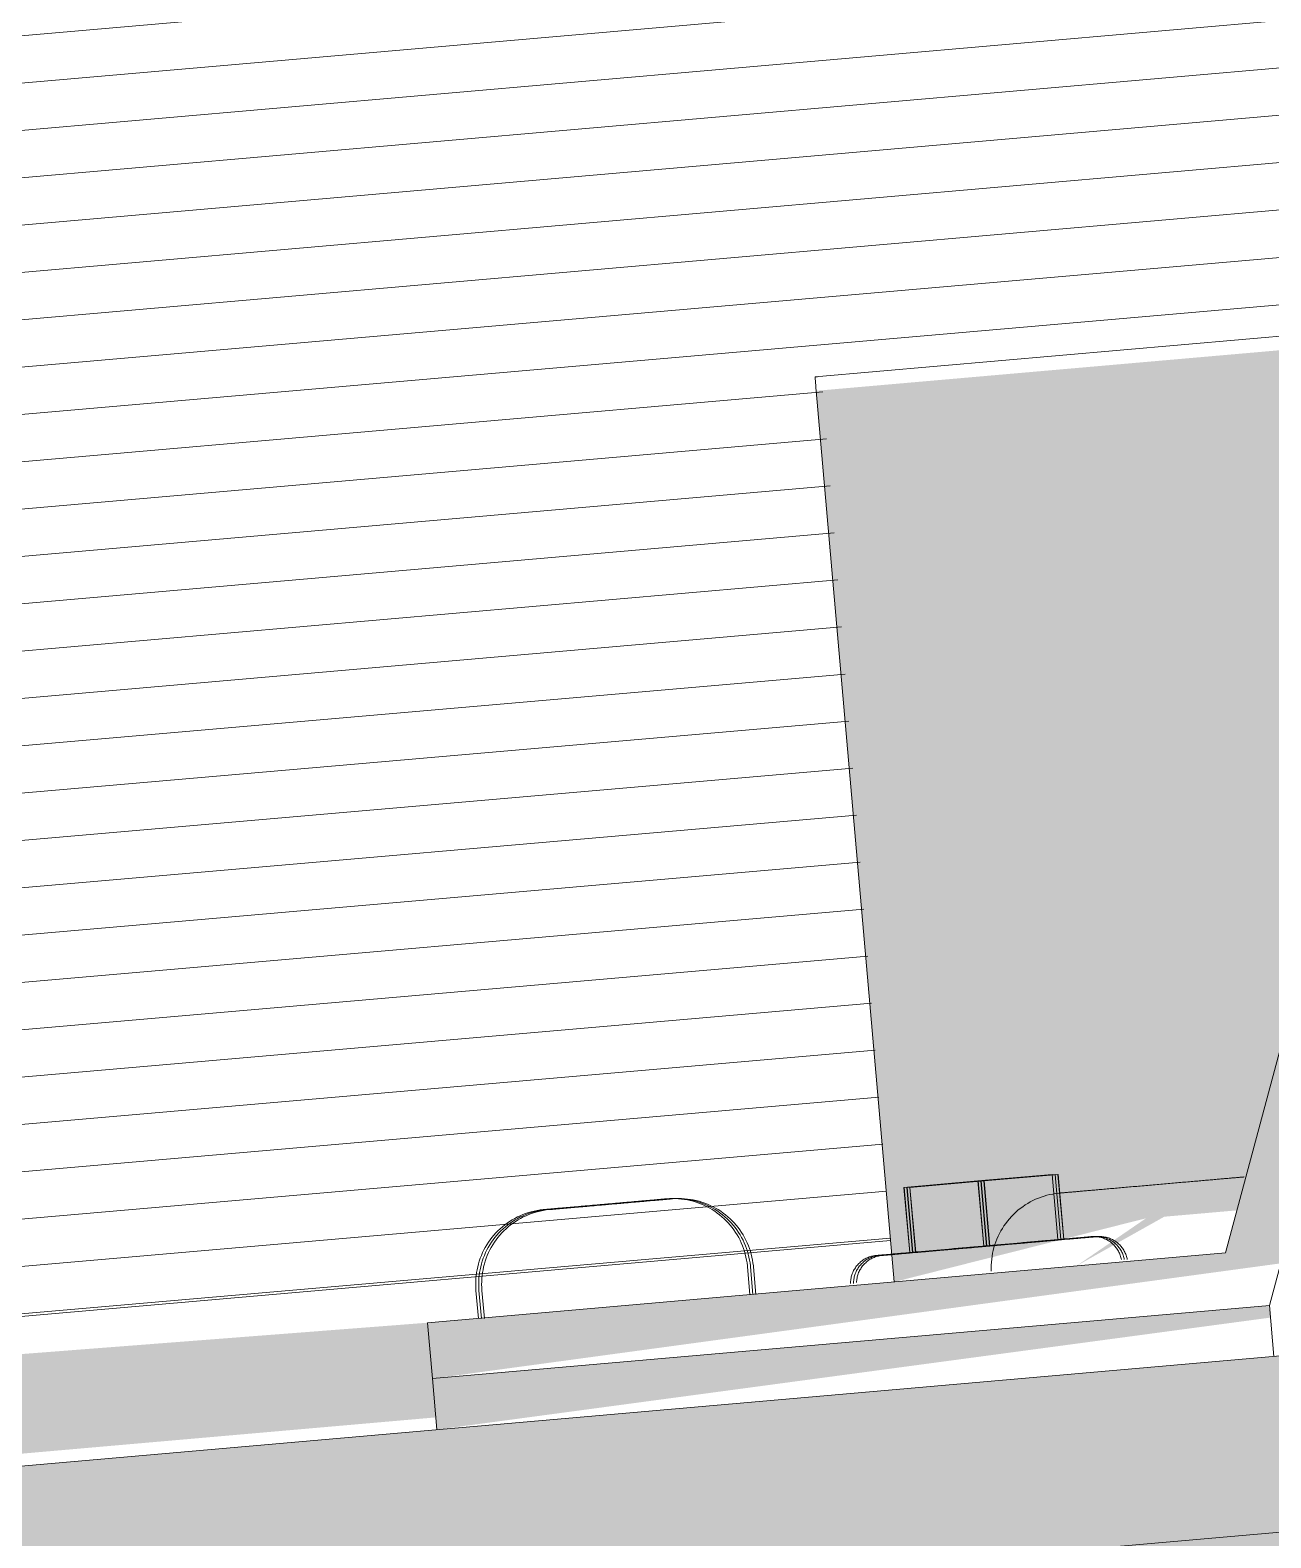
# Model space of a CAD drawing. Header units: millimetres. Extents: x -4612930 to -4329258, y -1064 to 30311.
# Drawn here: x -4376481.2 to -4376414.8, y 16772.5 to 16853.3 of the extents above; entities that cross this region are included whole.
import ezdxf

# ---------------------------------------------------------------- set-up
doc = ezdxf.new("R2010")
doc.units = ezdxf.units.MM
for name, color, linetype, lineweight in [('A-ROOF', 132, 'Continuous', 5), ('A-ROOF-PATT', 132, 'Continuous', 5), ('Q-SPCQ', 91, 'Continuous', 5)]:
    doc.layers.add(name, color=color, linetype=linetype, lineweight=lineweight)

# ---------------------------------------------------------------- blocks, each defined once
blk = doc.blocks.new('Static Line_Sayfa_Metal Deck_Pan Mount - Up to 15 _ pitch - Max 2 Users-1847625-NORTH EAST')
at = {"layer": 'Q-SPCQ'}
for points in [[(4322734.253, 16781.069), (4322779.685, 16787.241), (4322792.877, 16836.477), (4322933.703, 16846.965), (4322957.239, 16800.578), (4323000.237, 16804.34), (4322997.725, 16807.132), (4322956.268, 16805.673), (4322933.276, 16851.772), (4322789.918, 16837.026), (4322776.728, 16787.797), (4322733.991, 16784.058)], [(4322768.736, 16787.098), (4322773.449, 16789.739), (4322772.467, 16789.653), (4322769.02, 16787.292)], [(4322734.492, 16778.34), (4322779.139, 16784.338), (4322779.028, 16784.987), (4322734.253, 16781.069)]]:
    blk.add_hatch(color=256, dxfattribs=at).paths.add_polyline_path(points)
h = blk.add_hatch(color=256, dxfattribs=at)
h.paths.add_polyline_path([(4322758.974, 16786.244), (4322772.467, 16789.653), (4322773.449, 16789.739), (4322777.339, 16790.078), (4322789.918, 16837.026), (4322754.808, 16833.954), (4322758.84, 16787.797)])
h.paths.add_polyline_path([(4322779.741, 16787.452), (4322953.929, 16803.59), (4322932.882, 16848.726), (4322792.877, 16836.477), (4322779.833, 16787.797)])
h.paths.add_polyline_path([(4322814.237, 16791.04), (4322819.578, 16793.47), (4322819.178, 16791.472)])
h.paths.add_polyline_path([(4322858.449, 16794.567), (4322855.261, 16798.761), (4322859.84, 16797.269)])
h.paths.add_polyline_path([(4322893.933, 16798.012), (4322899.519, 16800.331), (4322898.297, 16798.394)])
h.paths.add_polyline_path([(4322939.498, 16801.999), (4322944.38, 16804.637), (4322943.952, 16802.388), (4322941.45, 16802.17)])
h.paths.add_polyline_path([(4322957.239, 16803.59), (4322958.024, 16805.826), (4322954.047, 16851.385), (4322936.192, 16848.726), (4322956.889, 16804.34)])
for p, q in [((4322790.523, 16839.283), (4322776.728, 16787.797)), ((4322790.125, 16837.797), (4322754.743, 16834.702)), ((4322779.082, 16784.991), (4322792.877, 16836.477)), ((4322754.743, 16834.702), (4322754.858, 16834.702)), ((4322758.973, 16786.244), (4322754.808, 16833.954)), ((4322759.507, 16791.307), (4322763.47, 16791.654)), ((4322759.507, 16791.307), (4322759.813, 16787.82)), ((4322763.477, 16791.654), (4322759.511, 16791.307)), ((4322759.511, 16791.307), (4322759.816, 16787.82)), ((4322759.667, 16791.307), (4322763.63, 16791.654)), ((4322759.667, 16791.307), (4322759.972, 16787.82)), ((4322763.636, 16791.654), (4322759.67, 16791.307)), ((4322759.67, 16791.307), (4322759.975, 16787.82)), ((4322759.826, 16791.307), (4322763.789, 16791.654)), ((4322760.131, 16787.82), (4322759.826, 16791.307)), ((4322763.795, 16791.654), (4322759.829, 16791.307)), ((4322760.134, 16787.82), (4322759.829, 16791.307)), ((4322763.47, 16791.654), (4322767.436, 16792)), ((4322763.47, 16791.654), (4322763.775, 16788.167)), ((4322767.439, 16792), (4322763.477, 16791.654)), ((4322763.782, 16788.167), (4322763.477, 16791.654)), ((4322763.63, 16791.654), (4322767.596, 16792)), ((4322763.63, 16791.654), (4322763.935, 16788.167)), ((4322767.599, 16792), (4322763.636, 16791.654)), ((4322763.941, 16788.167), (4322763.636, 16791.654)), ((4322763.789, 16791.654), (4322767.755, 16792)), ((4322763.789, 16791.654), (4322764.094, 16788.167)), ((4322767.758, 16792), (4322763.795, 16791.654)), ((4322764.1, 16788.167), (4322763.795, 16791.654)), ((4322767.436, 16792), (4322767.741, 16788.514)), ((4322767.439, 16792), (4322767.744, 16788.514)), ((4322767.596, 16792), (4322767.901, 16788.514)), ((4322767.599, 16792), (4322767.904, 16788.514)), ((4322768.06, 16788.514), (4322767.755, 16792)), ((4322768.063, 16788.514), (4322767.758, 16792)), ((4322763.775, 16788.167), (4322759.813, 16787.82)), ((4322759.816, 16787.82), (4322763.782, 16788.167)), ((4322763.935, 16788.167), (4322759.972, 16787.82)), ((4322759.975, 16787.82), (4322763.941, 16788.167)), ((4322764.094, 16788.167), (4322760.131, 16787.82)), ((4322760.134, 16787.82), (4322764.1, 16788.167)), ((4322767.741, 16788.514), (4322763.775, 16788.167)), ((4322763.782, 16788.167), (4322767.744, 16788.514)), ((4322767.901, 16788.514), (4322763.935, 16788.167)), ((4322763.941, 16788.167), (4322767.904, 16788.514)), ((4322768.06, 16788.514), (4322764.094, 16788.167)), ((4322764.1, 16788.167), (4322768.063, 16788.514)), ((4322776.728, 16787.797), (4322733.991, 16784.058)), ((4322751.256, 16785.566), (4322751.125, 16787.06)), ((4322751.415, 16785.566), (4322751.284, 16787.06)), ((4322751.574, 16785.566), (4322751.444, 16787.06)), ((4322736.584, 16785.788), (4322736.715, 16784.293)), ((4322736.744, 16785.788), (4322736.874, 16784.293)), ((4322736.903, 16785.788), (4322737.034, 16784.293)), ((4322734.253, 16781.069), (4322779.082, 16784.991)), ((4322734.253, 16781.069), (4322779.082, 16784.991)), ((4322779.082, 16784.991), (4322779.32, 16782.262)), ((4322733.991, 16784.058), (4322734.253, 16781.069)), ((4322734.253, 16781.069), (4322734.492, 16778.34))]:
    blk.add_line(p, q, dxfattribs=at)
at = {"layer": 'Q-SPCQ', "flags": 128}
for points in [[(4322777.72, 16791.867), (4322777.685, 16791.864), (4322777.641, 16791.86), (4322777.59, 16791.856), (4322777.531, 16791.851), (4322777.464, 16791.845), (4322777.39, 16791.838), (4322777.309, 16791.831), (4322777.221, 16791.824), (4322777.125, 16791.815), (4322777.023, 16791.806), (4322776.914, 16791.797), (4322776.798, 16791.787), (4322776.676, 16791.776), (4322776.548, 16791.765), (4322776.413, 16791.753), (4322776.273, 16791.741), (4322776.128, 16791.728), (4322775.977, 16791.715), (4322775.821, 16791.701), (4322775.66, 16791.687), (4322775.495, 16791.673), (4322775.325, 16791.658), (4322775.152, 16791.643), (4322774.975, 16791.627), (4322774.794, 16791.611), (4322774.61, 16791.595), (4322774.423, 16791.579), (4322774.233, 16791.562), (4322774.042, 16791.546), (4322773.848, 16791.529), (4322773.653, 16791.512), (4322773.456, 16791.494), (4322773.258, 16791.477), (4322773.06, 16791.46), (4322772.861, 16791.442), (4322772.662, 16791.425), (4322772.463, 16791.408), (4322772.265, 16791.39), (4322772.068, 16791.373), (4322771.872, 16791.356), (4322771.677, 16791.339), (4322771.485, 16791.322), (4322771.294, 16791.305), (4322771.106, 16791.289), (4322770.92, 16791.273), (4322770.738, 16791.257), (4322770.559, 16791.241), (4322770.383, 16791.226), (4322770.211, 16791.21), (4322770.044, 16791.196), (4322769.881, 16791.182), (4322769.723, 16791.168), (4322769.569, 16791.154), (4322769.421, 16791.141), (4322769.278, 16791.129), (4322769.141, 16791.117), (4322769.01, 16791.105), (4322768.884, 16791.094), (4322768.765, 16791.084), (4322768.653, 16791.074), (4322768.547, 16791.065), (4322768.448, 16791.056), (4322768.356, 16791.048), (4322768.271, 16791.041), (4322768.194, 16791.034), (4322768.123, 16791.028), (4322768.061, 16791.022), (4322768.005, 16791.017), (4322767.958, 16791.013), (4322767.918, 16791.01), (4322767.886, 16791.007), (4322767.862, 16791.005), (4322767.846, 16791.003), (4322767.838, 16791.003)], [(4322767.841, 16791.003), (4322767.853, 16791.004), (4322767.873, 16791.006), (4322767.901, 16791.008), (4322767.937, 16791.011), (4322767.98, 16791.015), (4322768.032, 16791.019), (4322768.091, 16791.025), (4322768.157, 16791.03), (4322768.231, 16791.037), (4322768.312, 16791.044), (4322768.401, 16791.052), (4322768.496, 16791.06), (4322768.599, 16791.069), (4322768.708, 16791.079), (4322768.823, 16791.089), (4322768.945, 16791.099), (4322769.074, 16791.111), (4322769.208, 16791.122), (4322769.348, 16791.134), (4322769.494, 16791.147), (4322769.644, 16791.16), (4322769.8, 16791.174), (4322769.961, 16791.188), (4322770.126, 16791.203), (4322770.296, 16791.217), (4322770.47, 16791.233), (4322770.647, 16791.248), (4322770.828, 16791.264), (4322771.012, 16791.28), (4322771.199, 16791.296), (4322771.388, 16791.313), (4322771.58, 16791.33), (4322771.773, 16791.347), (4322771.969, 16791.364), (4322772.165, 16791.381), (4322772.363, 16791.398), (4322772.562, 16791.416), (4322772.76, 16791.433), (4322772.959, 16791.45), (4322773.158, 16791.468), (4322773.356, 16791.485), (4322773.553, 16791.502), (4322773.75, 16791.519), (4322773.944, 16791.537), (4322774.137, 16791.553), (4322774.327, 16791.57), (4322774.516, 16791.587), (4322774.701, 16791.603), (4322774.884, 16791.619), (4322775.063, 16791.634), (4322775.238, 16791.65), (4322775.41, 16791.665), (4322775.577, 16791.679), (4322775.741, 16791.694), (4322775.899, 16791.708), (4322776.052, 16791.721), (4322776.201, 16791.734), (4322776.343, 16791.747), (4322776.481, 16791.759), (4322776.612, 16791.77), (4322776.737, 16791.781), (4322776.856, 16791.791), (4322776.969, 16791.801), (4322777.074, 16791.811), (4322777.173, 16791.819), (4322777.265, 16791.827), (4322777.35, 16791.835), (4322777.428, 16791.841), (4322777.498, 16791.848), (4322777.561, 16791.853), (4322777.616, 16791.858), (4322777.664, 16791.862), (4322777.703, 16791.866)], [(4322746.789, 16790.696), (4322746.781, 16790.695), (4322746.768, 16790.694), (4322746.749, 16790.692), (4322746.726, 16790.69), (4322746.697, 16790.688), (4322746.663, 16790.685), (4322746.625, 16790.681), (4322746.581, 16790.678), (4322746.532, 16790.673), (4322746.478, 16790.669), (4322746.42, 16790.664), (4322746.357, 16790.658), (4322746.29, 16790.652), (4322746.218, 16790.646), (4322746.141, 16790.639), (4322746.061, 16790.632), (4322745.976, 16790.625), (4322745.887, 16790.617), (4322745.795, 16790.609), (4322745.699, 16790.601), (4322745.599, 16790.592), (4322745.496, 16790.583), (4322745.39, 16790.574), (4322745.281, 16790.564), (4322745.169, 16790.554), (4322745.054, 16790.544), (4322744.937, 16790.534), (4322744.818, 16790.524), (4322744.696, 16790.513), (4322744.573, 16790.502), (4322744.448, 16790.491), (4322744.321, 16790.48), (4322744.193, 16790.469), (4322744.064, 16790.458), (4322743.934, 16790.446), (4322743.804, 16790.435), (4322743.673, 16790.423), (4322743.541, 16790.412), (4322743.504, 16790.409)], [(4322743.508, 16790.409), (4322743.64, 16790.42), (4322743.771, 16790.432), (4322743.902, 16790.443), (4322744.032, 16790.454), (4322744.161, 16790.466), (4322744.289, 16790.477), (4322744.416, 16790.488), (4322744.542, 16790.499), (4322744.665, 16790.51), (4322744.787, 16790.52), (4322744.907, 16790.531), (4322745.025, 16790.541), (4322745.14, 16790.551), (4322745.253, 16790.561), (4322745.363, 16790.571), (4322745.47, 16790.58), (4322745.574, 16790.589), (4322745.674, 16790.598), (4322745.771, 16790.607), (4322745.864, 16790.615), (4322745.954, 16790.623), (4322746.04, 16790.63), (4322746.121, 16790.637), (4322746.199, 16790.644), (4322746.272, 16790.65), (4322746.34, 16790.656), (4322746.405, 16790.662), (4322746.464, 16790.667), (4322746.519, 16790.672), (4322746.569, 16790.676), (4322746.614, 16790.68), (4322746.654, 16790.684), (4322746.689, 16790.687), (4322746.719, 16790.69), (4322746.744, 16790.692), (4322746.764, 16790.694), (4322746.778, 16790.695), (4322746.787, 16790.696)], [(4322746.948, 16790.696), (4322746.94, 16790.695), (4322746.927, 16790.694), (4322746.909, 16790.692), (4322746.885, 16790.69), (4322746.857, 16790.688), (4322746.823, 16790.685), (4322746.784, 16790.681), (4322746.74, 16790.678), (4322746.691, 16790.673), (4322746.638, 16790.669), (4322746.579, 16790.664), (4322746.516, 16790.658), (4322746.449, 16790.652), (4322746.377, 16790.646), (4322746.301, 16790.639), (4322746.22, 16790.632), (4322746.135, 16790.625), (4322746.047, 16790.617), (4322745.954, 16790.609), (4322745.858, 16790.601), (4322745.759, 16790.592), (4322745.656, 16790.583), (4322745.55, 16790.574), (4322745.44, 16790.564), (4322745.328, 16790.554), (4322745.214, 16790.544), (4322745.097, 16790.534), (4322744.977, 16790.524), (4322744.856, 16790.513), (4322744.732, 16790.502), (4322744.607, 16790.491), (4322744.481, 16790.48), (4322744.353, 16790.469), (4322744.224, 16790.458), (4322744.094, 16790.446), (4322743.963, 16790.435), (4322743.832, 16790.423), (4322743.701, 16790.412), (4322743.663, 16790.409)], [(4322743.668, 16790.409), (4322743.799, 16790.42), (4322743.93, 16790.432), (4322744.061, 16790.443), (4322744.191, 16790.454), (4322744.32, 16790.466), (4322744.448, 16790.477), (4322744.575, 16790.488), (4322744.701, 16790.499), (4322744.825, 16790.51), (4322744.947, 16790.52), (4322745.067, 16790.531), (4322745.184, 16790.541), (4322745.3, 16790.551), (4322745.412, 16790.561), (4322745.522, 16790.571), (4322745.629, 16790.58), (4322745.733, 16790.589), (4322745.833, 16790.598), (4322745.93, 16790.607), (4322746.024, 16790.615), (4322746.113, 16790.623), (4322746.199, 16790.63), (4322746.281, 16790.637), (4322746.358, 16790.644), (4322746.431, 16790.65), (4322746.5, 16790.656), (4322746.564, 16790.662), (4322746.624, 16790.667), (4322746.678, 16790.672), (4322746.728, 16790.676), (4322746.773, 16790.68), (4322746.813, 16790.684), (4322746.849, 16790.687), (4322746.879, 16790.69), (4322746.903, 16790.692), (4322746.923, 16790.694), (4322746.937, 16790.695), (4322746.947, 16790.696)], [(4322747.107, 16790.696), (4322747.1, 16790.695), (4322747.086, 16790.694), (4322747.068, 16790.692), (4322747.045, 16790.69), (4322747.016, 16790.688), (4322746.982, 16790.685), (4322746.943, 16790.681), (4322746.899, 16790.678), (4322746.851, 16790.673), (4322746.797, 16790.669), (4322746.739, 16790.664), (4322746.676, 16790.658), (4322746.608, 16790.652), (4322746.536, 16790.646), (4322746.46, 16790.639), (4322746.379, 16790.632), (4322746.295, 16790.625), (4322746.206, 16790.617), (4322746.114, 16790.609), (4322746.018, 16790.601), (4322745.918, 16790.592), (4322745.815, 16790.583), (4322745.709, 16790.574), (4322745.6, 16790.564), (4322745.488, 16790.554), (4322745.373, 16790.544), (4322745.256, 16790.534), (4322745.137, 16790.524), (4322745.015, 16790.513), (4322744.892, 16790.502), (4322744.767, 16790.491), (4322744.64, 16790.48), (4322744.512, 16790.469), (4322744.383, 16790.458), (4322744.253, 16790.446), (4322744.123, 16790.435), (4322743.991, 16790.423), (4322743.86, 16790.412), (4322743.822, 16790.409)], [(4322743.827, 16790.409), (4322743.958, 16790.42), (4322744.089, 16790.432), (4322744.22, 16790.443), (4322744.35, 16790.454), (4322744.48, 16790.466), (4322744.608, 16790.477), (4322744.735, 16790.488), (4322744.86, 16790.499), (4322744.984, 16790.51), (4322745.106, 16790.52), (4322745.226, 16790.531), (4322745.344, 16790.541), (4322745.459, 16790.551), (4322745.572, 16790.561), (4322745.682, 16790.571), (4322745.789, 16790.58), (4322745.892, 16790.589), (4322745.993, 16790.598), (4322746.09, 16790.607), (4322746.183, 16790.615), (4322746.273, 16790.623), (4322746.358, 16790.63), (4322746.44, 16790.637), (4322746.517, 16790.644), (4322746.591, 16790.65), (4322746.659, 16790.656), (4322746.723, 16790.662), (4322746.783, 16790.667), (4322746.838, 16790.672), (4322746.888, 16790.676), (4322746.933, 16790.68), (4322746.973, 16790.684), (4322747.008, 16790.687), (4322747.038, 16790.69), (4322747.063, 16790.692), (4322747.082, 16790.694), (4322747.097, 16790.695), (4322747.106, 16790.696)], [(4322746.791, 16790.696), (4322746.951, 16790.707), (4322747.111, 16790.711), (4322747.271, 16790.709), (4322747.431, 16790.701), (4322747.59, 16790.686), (4322747.749, 16790.665), (4322747.906, 16790.637), (4322748.063, 16790.603), (4322748.217, 16790.563), (4322748.371, 16790.517), (4322748.522, 16790.465), (4322748.671, 16790.407), (4322748.817, 16790.343), (4322748.961, 16790.273), (4322749.102, 16790.197), (4322749.24, 16790.116), (4322749.375, 16790.029), (4322749.505, 16789.937), (4322749.633, 16789.84), (4322749.756, 16789.738), (4322749.875, 16789.631), (4322749.989, 16789.519), (4322750.099, 16789.403), (4322750.204, 16789.282), (4322750.305, 16789.158), (4322750.4, 16789.029), (4322750.49, 16788.897), (4322750.575, 16788.761), (4322750.654, 16788.622), (4322750.728, 16788.48), (4322750.796, 16788.335), (4322750.858, 16788.188), (4322750.914, 16788.038), (4322750.964, 16787.886), (4322751.008, 16787.732), (4322751.045, 16787.577), (4322751.077, 16787.42), (4322751.102, 16787.262), (4322751.121, 16787.103), (4322751.125, 16787.06)], [(4322746.951, 16790.696), (4322747.11, 16790.707), (4322747.27, 16790.711), (4322747.43, 16790.709), (4322747.59, 16790.701), (4322747.749, 16790.686), (4322747.908, 16790.665), (4322748.066, 16790.637), (4322748.222, 16790.603), (4322748.377, 16790.563), (4322748.53, 16790.517), (4322748.681, 16790.465), (4322748.83, 16790.407), (4322748.977, 16790.343), (4322749.121, 16790.273), (4322749.262, 16790.197), (4322749.399, 16790.116), (4322749.534, 16790.029), (4322749.665, 16789.937), (4322749.792, 16789.84), (4322749.915, 16789.738), (4322750.034, 16789.631), (4322750.148, 16789.519), (4322750.258, 16789.403), (4322750.364, 16789.282), (4322750.464, 16789.158), (4322750.559, 16789.029), (4322750.649, 16788.897), (4322750.734, 16788.761), (4322750.813, 16788.622), (4322750.887, 16788.48), (4322750.955, 16788.335), (4322751.017, 16788.188), (4322751.073, 16788.038), (4322751.123, 16787.886), (4322751.167, 16787.732), (4322751.205, 16787.577), (4322751.236, 16787.42), (4322751.261, 16787.262), (4322751.28, 16787.103), (4322751.284, 16787.06)], [(4322747.11, 16790.696), (4322747.27, 16790.707), (4322747.43, 16790.711), (4322747.59, 16790.709), (4322747.749, 16790.701), (4322747.909, 16790.686), (4322748.067, 16790.665), (4322748.225, 16790.637), (4322748.381, 16790.603), (4322748.536, 16790.563), (4322748.689, 16790.517), (4322748.841, 16790.465), (4322748.99, 16790.407), (4322749.136, 16790.343), (4322749.28, 16790.273), (4322749.421, 16790.197), (4322749.559, 16790.116), (4322749.693, 16790.029), (4322749.824, 16789.937), (4322749.951, 16789.84), (4322750.074, 16789.738), (4322750.193, 16789.631), (4322750.308, 16789.519), (4322750.418, 16789.403), (4322750.523, 16789.282), (4322750.623, 16789.158), (4322750.719, 16789.029), (4322750.809, 16788.897), (4322750.894, 16788.761), (4322750.973, 16788.622), (4322751.046, 16788.48), (4322751.114, 16788.335), (4322751.176, 16788.188), (4322751.232, 16788.038), (4322751.282, 16787.886), (4322751.326, 16787.732), (4322751.364, 16787.577), (4322751.395, 16787.42), (4322751.421, 16787.262), (4322751.44, 16787.103), (4322751.444, 16787.06)], [(4322764.183, 16786.821), (4322764.179, 16786.981), (4322764.181, 16787.142), (4322764.19, 16787.302), (4322764.204, 16787.461), (4322764.226, 16787.62), (4322764.253, 16787.778), (4322764.287, 16787.935), (4322764.327, 16788.09), (4322764.373, 16788.243), (4322764.426, 16788.395), (4322764.484, 16788.544), (4322764.548, 16788.691), (4322764.618, 16788.835), (4322764.694, 16788.976), (4322764.776, 16789.114), (4322764.863, 16789.249), (4322764.955, 16789.38), (4322765.052, 16789.507), (4322765.154, 16789.631), (4322765.262, 16789.75), (4322765.374, 16789.865), (4322765.49, 16789.975), (4322765.611, 16790.08), (4322765.735, 16790.181), (4322765.864, 16790.276), (4322765.997, 16790.367), (4322766.133, 16790.452), (4322766.272, 16790.531), (4322766.414, 16790.605), (4322766.559, 16790.673), (4322766.707, 16790.735), (4322766.857, 16790.791), (4322767.009, 16790.841), (4322767.164, 16790.885), (4322767.319, 16790.923), (4322767.477, 16790.954), (4322767.635, 16790.98), (4322767.794, 16790.999), (4322767.837, 16791.003)], [(4322736.584, 16785.788), (4322736.574, 16785.947), (4322736.569, 16786.107), (4322736.571, 16786.267), (4322736.58, 16786.427), (4322736.594, 16786.586), (4322736.616, 16786.745), (4322736.643, 16786.903), (4322736.677, 16787.059), (4322736.717, 16787.214), (4322736.763, 16787.367), (4322736.815, 16787.518), (4322736.874, 16787.667), (4322736.938, 16787.814), (4322737.008, 16787.958), (4322737.083, 16788.099), (4322737.165, 16788.236), (4322737.251, 16788.371), (4322737.343, 16788.502), (4322737.441, 16788.629), (4322737.543, 16788.752), (4322737.65, 16788.871), (4322737.761, 16788.985), (4322737.878, 16789.095), (4322737.998, 16789.201), (4322738.123, 16789.301), (4322738.251, 16789.396), (4322738.383, 16789.486), (4322738.519, 16789.571), (4322738.658, 16789.65), (4322738.8, 16789.724), (4322738.945, 16789.792), (4322739.093, 16789.854), (4322739.242, 16789.91), (4322739.394, 16789.96), (4322739.548, 16790.004), (4322739.704, 16790.042), (4322739.861, 16790.073), (4322740.019, 16790.098), (4322740.177, 16790.117), (4322740.22, 16790.121)], [(4322736.744, 16785.788), (4322736.733, 16785.947), (4322736.729, 16786.107), (4322736.731, 16786.267), (4322736.739, 16786.427), (4322736.754, 16786.586), (4322736.775, 16786.745), (4322736.803, 16786.903), (4322736.836, 16787.059), (4322736.876, 16787.214), (4322736.922, 16787.367), (4322736.975, 16787.518), (4322737.033, 16787.667), (4322737.097, 16787.814), (4322737.167, 16787.958), (4322737.243, 16788.099), (4322737.324, 16788.236), (4322737.411, 16788.371), (4322737.503, 16788.502), (4322737.6, 16788.629), (4322737.702, 16788.752), (4322737.809, 16788.871), (4322737.921, 16788.985), (4322738.037, 16789.095), (4322738.158, 16789.201), (4322738.282, 16789.301), (4322738.411, 16789.396), (4322738.543, 16789.486), (4322738.679, 16789.571), (4322738.818, 16789.65), (4322738.96, 16789.724), (4322739.104, 16789.792), (4322739.252, 16789.854), (4322739.402, 16789.91), (4322739.554, 16789.96), (4322739.708, 16790.004), (4322739.863, 16790.042), (4322740.02, 16790.073), (4322740.178, 16790.098), (4322740.337, 16790.117), (4322740.38, 16790.121)], [(4322736.903, 16785.788), (4322736.892, 16785.947), (4322736.888, 16786.107), (4322736.89, 16786.267), (4322736.898, 16786.427), (4322736.913, 16786.586), (4322736.934, 16786.745), (4322736.962, 16786.903), (4322736.996, 16787.059), (4322737.036, 16787.214), (4322737.082, 16787.367), (4322737.134, 16787.518), (4322737.192, 16787.667), (4322737.257, 16787.814), (4322737.327, 16787.958), (4322737.402, 16788.099), (4322737.483, 16788.236), (4322737.57, 16788.371), (4322737.662, 16788.502), (4322737.759, 16788.629), (4322737.862, 16788.752), (4322737.969, 16788.871), (4322738.08, 16788.985), (4322738.196, 16789.095), (4322738.317, 16789.201), (4322738.441, 16789.301), (4322738.57, 16789.396), (4322738.702, 16789.486), (4322738.838, 16789.571), (4322738.977, 16789.65), (4322739.119, 16789.724), (4322739.264, 16789.792), (4322739.411, 16789.854), (4322739.561, 16789.91), (4322739.713, 16789.96), (4322739.867, 16790.004), (4322740.022, 16790.042), (4322740.179, 16790.073), (4322740.337, 16790.098), (4322740.496, 16790.117), (4322740.539, 16790.121)], [(4322740.223, 16790.121), (4322740.231, 16790.122), (4322740.244, 16790.123), (4322740.262, 16790.125), (4322740.286, 16790.127), (4322740.315, 16790.129), (4322740.348, 16790.132), (4322740.387, 16790.136), (4322740.431, 16790.139), (4322740.48, 16790.144), (4322740.533, 16790.148), (4322740.592, 16790.154), (4322740.655, 16790.159), (4322740.722, 16790.165), (4322740.794, 16790.171), (4322740.871, 16790.178), (4322740.951, 16790.185), (4322741.036, 16790.192), (4322741.125, 16790.2), (4322741.217, 16790.208), (4322741.313, 16790.217), (4322741.413, 16790.225), (4322741.516, 16790.234), (4322741.622, 16790.244), (4322741.731, 16790.253), (4322741.843, 16790.263), (4322741.957, 16790.273), (4322742.075, 16790.283), (4322742.194, 16790.294), (4322742.315, 16790.304), (4322742.439, 16790.315), (4322742.564, 16790.326), (4322742.691, 16790.337), (4322742.819, 16790.348), (4322742.948, 16790.36), (4322743.077, 16790.371), (4322743.208, 16790.382), (4322743.339, 16790.394), (4322743.47, 16790.405), (4322743.508, 16790.409)], [(4322743.504, 16790.409), (4322743.372, 16790.397), (4322743.241, 16790.386), (4322743.11, 16790.374), (4322742.98, 16790.363), (4322742.851, 16790.351), (4322742.723, 16790.34), (4322742.596, 16790.329), (4322742.47, 16790.318), (4322742.346, 16790.307), (4322742.224, 16790.297), (4322742.104, 16790.286), (4322741.987, 16790.276), (4322741.871, 16790.266), (4322741.759, 16790.256), (4322741.649, 16790.246), (4322741.542, 16790.237), (4322741.438, 16790.228), (4322741.338, 16790.219), (4322741.241, 16790.211), (4322741.147, 16790.202), (4322741.058, 16790.195), (4322740.972, 16790.187), (4322740.891, 16790.18), (4322740.813, 16790.173), (4322740.74, 16790.167), (4322740.671, 16790.161), (4322740.607, 16790.155), (4322740.548, 16790.15), (4322740.493, 16790.145), (4322740.443, 16790.141), (4322740.398, 16790.137), (4322740.358, 16790.133), (4322740.323, 16790.13), (4322740.293, 16790.127), (4322740.268, 16790.125), (4322740.248, 16790.124), (4322740.234, 16790.122), (4322740.225, 16790.121)], [(4322740.382, 16790.121), (4322740.39, 16790.122), (4322740.403, 16790.123), (4322740.422, 16790.125), (4322740.445, 16790.127), (4322740.474, 16790.129), (4322740.508, 16790.132), (4322740.547, 16790.136), (4322740.59, 16790.139), (4322740.639, 16790.144), (4322740.693, 16790.148), (4322740.751, 16790.154), (4322740.814, 16790.159), (4322740.882, 16790.165), (4322740.954, 16790.171), (4322741.03, 16790.178), (4322741.111, 16790.185), (4322741.195, 16790.192), (4322741.284, 16790.2), (4322741.376, 16790.208), (4322741.472, 16790.217), (4322741.572, 16790.225), (4322741.675, 16790.234), (4322741.781, 16790.244), (4322741.89, 16790.253), (4322742.002, 16790.263), (4322742.117, 16790.273), (4322742.234, 16790.283), (4322742.353, 16790.294), (4322742.475, 16790.304), (4322742.598, 16790.315), (4322742.723, 16790.326), (4322742.85, 16790.337), (4322742.978, 16790.348), (4322743.107, 16790.36), (4322743.237, 16790.371), (4322743.367, 16790.382), (4322743.498, 16790.394), (4322743.63, 16790.405), (4322743.668, 16790.409)], [(4322743.663, 16790.409), (4322743.532, 16790.397), (4322743.4, 16790.386), (4322743.27, 16790.374), (4322743.14, 16790.363), (4322743.01, 16790.351), (4322742.882, 16790.34), (4322742.755, 16790.329), (4322742.63, 16790.318), (4322742.506, 16790.307), (4322742.384, 16790.297), (4322742.264, 16790.286), (4322742.146, 16790.276), (4322742.031, 16790.266), (4322741.918, 16790.256), (4322741.808, 16790.246), (4322741.701, 16790.237), (4322741.598, 16790.228), (4322741.497, 16790.219), (4322741.4, 16790.211), (4322741.307, 16790.202), (4322741.217, 16790.195), (4322741.132, 16790.187), (4322741.05, 16790.18), (4322740.973, 16790.173), (4322740.899, 16790.167), (4322740.831, 16790.161), (4322740.767, 16790.155), (4322740.707, 16790.15), (4322740.652, 16790.145), (4322740.602, 16790.141), (4322740.557, 16790.137), (4322740.517, 16790.133), (4322740.482, 16790.13), (4322740.452, 16790.127), (4322740.427, 16790.125), (4322740.408, 16790.124), (4322740.393, 16790.122), (4322740.384, 16790.121)], [(4322740.542, 16790.121), (4322740.55, 16790.122), (4322740.563, 16790.123), (4322740.581, 16790.125), (4322740.605, 16790.127), (4322740.633, 16790.129), (4322740.667, 16790.132), (4322740.706, 16790.136), (4322740.75, 16790.139), (4322740.799, 16790.144), (4322740.852, 16790.148), (4322740.91, 16790.154), (4322740.973, 16790.159), (4322741.041, 16790.165), (4322741.113, 16790.171), (4322741.189, 16790.178), (4322741.27, 16790.185), (4322741.355, 16790.192), (4322741.443, 16790.2), (4322741.536, 16790.208), (4322741.632, 16790.217), (4322741.731, 16790.225), (4322741.834, 16790.234), (4322741.94, 16790.244), (4322742.05, 16790.253), (4322742.161, 16790.263), (4322742.276, 16790.273), (4322742.393, 16790.283), (4322742.513, 16790.294), (4322742.634, 16790.304), (4322742.758, 16790.315), (4322742.883, 16790.326), (4322743.009, 16790.337), (4322743.137, 16790.348), (4322743.266, 16790.36), (4322743.396, 16790.371), (4322743.527, 16790.382), (4322743.658, 16790.394), (4322743.789, 16790.405), (4322743.827, 16790.409)], [(4322743.822, 16790.409), (4322743.691, 16790.397), (4322743.56, 16790.386), (4322743.429, 16790.374), (4322743.299, 16790.363), (4322743.17, 16790.351), (4322743.041, 16790.34), (4322742.914, 16790.329), (4322742.789, 16790.318), (4322742.665, 16790.307), (4322742.543, 16790.297), (4322742.423, 16790.286), (4322742.305, 16790.276), (4322742.19, 16790.266), (4322742.078, 16790.256), (4322741.968, 16790.246), (4322741.861, 16790.237), (4322741.757, 16790.228), (4322741.657, 16790.219), (4322741.56, 16790.211), (4322741.466, 16790.202), (4322741.377, 16790.195), (4322741.291, 16790.187), (4322741.209, 16790.18), (4322741.132, 16790.173), (4322741.059, 16790.167), (4322740.99, 16790.161), (4322740.926, 16790.155), (4322740.866, 16790.15), (4322740.812, 16790.145), (4322740.762, 16790.141), (4322740.717, 16790.137), (4322740.676, 16790.133), (4322740.641, 16790.13), (4322740.611, 16790.127), (4322740.587, 16790.125), (4322740.567, 16790.124), (4322740.553, 16790.122), (4322740.543, 16790.121)], [(4322763.774, 16788.167), (4322763.544, 16788.147), (4322763.314, 16788.127), (4322763.085, 16788.107), (4322762.856, 16788.087), (4322762.63, 16788.067), (4322762.405, 16788.047), (4322762.182, 16788.028), (4322761.962, 16788.008), (4322761.745, 16787.989), (4322761.531, 16787.971), (4322761.32, 16787.952), (4322761.114, 16787.934), (4322760.912, 16787.916), (4322760.714, 16787.899), (4322760.521, 16787.882), (4322760.334, 16787.866), (4322760.152, 16787.85), (4322759.976, 16787.834), (4322759.806, 16787.82), (4322759.642, 16787.805), (4322759.485, 16787.791), (4322759.334, 16787.778), (4322759.191, 16787.766), (4322759.056, 16787.754), (4322758.927, 16787.743), (4322758.807, 16787.732), (4322758.694, 16787.722), (4322758.59, 16787.713), (4322758.494, 16787.705), (4322758.406, 16787.697), (4322758.327, 16787.69), (4322758.257, 16787.684), (4322758.195, 16787.679), (4322758.143, 16787.674), (4322758.099, 16787.67), (4322758.065, 16787.667), (4322758.039, 16787.665), (4322758.023, 16787.663), (4322758.016, 16787.663)], [(4322758.02, 16787.663), (4322758.034, 16787.664), (4322758.057, 16787.666), (4322758.089, 16787.669), (4322758.131, 16787.673), (4322758.181, 16787.677), (4322758.24, 16787.682), (4322758.308, 16787.688), (4322758.385, 16787.695), (4322758.471, 16787.702), (4322758.565, 16787.711), (4322758.667, 16787.72), (4322758.778, 16787.729), (4322758.896, 16787.74), (4322759.022, 16787.751), (4322759.156, 16787.762), (4322759.298, 16787.775), (4322759.446, 16787.788), (4322759.602, 16787.801), (4322759.764, 16787.815), (4322759.932, 16787.83), (4322760.107, 16787.845), (4322760.287, 16787.861), (4322760.474, 16787.877), (4322760.665, 16787.894), (4322760.861, 16787.911), (4322761.062, 16787.929), (4322761.268, 16787.947), (4322761.477, 16787.965), (4322761.69, 16787.984), (4322761.907, 16788.003), (4322762.126, 16788.022), (4322762.348, 16788.041), (4322762.573, 16788.061), (4322762.799, 16788.081), (4322763.027, 16788.101), (4322763.256, 16788.121), (4322763.486, 16788.141), (4322763.716, 16788.161), (4322763.782, 16788.167)], [(4322763.934, 16788.167), (4322763.703, 16788.147), (4322763.473, 16788.127), (4322763.244, 16788.107), (4322763.016, 16788.087), (4322762.789, 16788.067), (4322762.564, 16788.047), (4322762.341, 16788.028), (4322762.121, 16788.008), (4322761.904, 16787.989), (4322761.69, 16787.971), (4322761.48, 16787.952), (4322761.273, 16787.934), (4322761.071, 16787.916), (4322760.873, 16787.899), (4322760.681, 16787.882), (4322760.493, 16787.866), (4322760.311, 16787.85), (4322760.135, 16787.834), (4322759.965, 16787.82), (4322759.801, 16787.805), (4322759.644, 16787.791), (4322759.494, 16787.778), (4322759.351, 16787.766), (4322759.215, 16787.754), (4322759.087, 16787.743), (4322758.966, 16787.732), (4322758.854, 16787.722), (4322758.749, 16787.713), (4322758.653, 16787.705), (4322758.565, 16787.697), (4322758.486, 16787.69), (4322758.416, 16787.684), (4322758.355, 16787.679), (4322758.302, 16787.674), (4322758.258, 16787.67), (4322758.224, 16787.667), (4322758.199, 16787.665), (4322758.182, 16787.663), (4322758.176, 16787.663)], [(4322758.18, 16787.663), (4322758.194, 16787.664), (4322758.217, 16787.666), (4322758.249, 16787.669), (4322758.29, 16787.673), (4322758.34, 16787.677), (4322758.4, 16787.682), (4322758.468, 16787.688), (4322758.545, 16787.695), (4322758.63, 16787.702), (4322758.724, 16787.711), (4322758.826, 16787.72), (4322758.937, 16787.729), (4322759.055, 16787.74), (4322759.182, 16787.751), (4322759.316, 16787.762), (4322759.457, 16787.775), (4322759.605, 16787.788), (4322759.761, 16787.801), (4322759.923, 16787.815), (4322760.092, 16787.83), (4322760.266, 16787.845), (4322760.447, 16787.861), (4322760.633, 16787.877), (4322760.824, 16787.894), (4322761.021, 16787.911), (4322761.222, 16787.929), (4322761.427, 16787.947), (4322761.637, 16787.965), (4322761.85, 16787.984), (4322762.066, 16788.003), (4322762.286, 16788.022), (4322762.508, 16788.041), (4322762.732, 16788.061), (4322762.958, 16788.081), (4322763.186, 16788.101), (4322763.415, 16788.121), (4322763.645, 16788.141), (4322763.876, 16788.161), (4322763.942, 16788.167)], [(4322764.093, 16788.167), (4322763.863, 16788.147), (4322763.633, 16788.127), (4322763.403, 16788.107), (4322763.175, 16788.087), (4322762.948, 16788.067), (4322762.723, 16788.047), (4322762.501, 16788.028), (4322762.281, 16788.008), (4322762.063, 16787.989), (4322761.849, 16787.971), (4322761.639, 16787.952), (4322761.433, 16787.934), (4322761.23, 16787.916), (4322761.033, 16787.899), (4322760.84, 16787.882), (4322760.653, 16787.866), (4322760.471, 16787.85), (4322760.294, 16787.834), (4322760.124, 16787.82), (4322759.961, 16787.805), (4322759.803, 16787.791), (4322759.653, 16787.778), (4322759.51, 16787.766), (4322759.374, 16787.754), (4322759.246, 16787.743), (4322759.125, 16787.732), (4322759.013, 16787.722), (4322758.909, 16787.713), (4322758.812, 16787.705), (4322758.725, 16787.697), (4322758.646, 16787.69), (4322758.575, 16787.684), (4322758.514, 16787.679), (4322758.461, 16787.674), (4322758.418, 16787.67), (4322758.383, 16787.667), (4322758.358, 16787.665), (4322758.342, 16787.663), (4322758.335, 16787.663)], [(4322758.339, 16787.663), (4322758.353, 16787.664), (4322758.376, 16787.666), (4322758.408, 16787.669), (4322758.449, 16787.673), (4322758.5, 16787.677), (4322758.559, 16787.682), (4322758.627, 16787.688), (4322758.704, 16787.695), (4322758.789, 16787.702), (4322758.883, 16787.711), (4322758.986, 16787.72), (4322759.096, 16787.729), (4322759.215, 16787.74), (4322759.341, 16787.751), (4322759.475, 16787.762), (4322759.616, 16787.775), (4322759.765, 16787.788), (4322759.92, 16787.801), (4322760.082, 16787.815), (4322760.251, 16787.83), (4322760.426, 16787.845), (4322760.606, 16787.861), (4322760.792, 16787.877), (4322760.984, 16787.894), (4322761.18, 16787.911), (4322761.381, 16787.929), (4322761.587, 16787.947), (4322761.796, 16787.965), (4322762.009, 16787.984), (4322762.226, 16788.003), (4322762.445, 16788.022), (4322762.667, 16788.041), (4322762.891, 16788.061), (4322763.118, 16788.081), (4322763.346, 16788.101), (4322763.575, 16788.121), (4322763.805, 16788.141), (4322764.035, 16788.161), (4322764.101, 16788.167)], [(4322769.536, 16788.671), (4322769.523, 16788.669), (4322769.5, 16788.667), (4322769.467, 16788.665), (4322769.426, 16788.661), (4322769.376, 16788.657), (4322769.317, 16788.652), (4322769.248, 16788.646), (4322769.172, 16788.639), (4322769.086, 16788.631), (4322768.992, 16788.623), (4322768.89, 16788.614), (4322768.779, 16788.605), (4322768.661, 16788.594), (4322768.534, 16788.583), (4322768.401, 16788.571), (4322768.259, 16788.559), (4322768.111, 16788.546), (4322767.955, 16788.533), (4322767.793, 16788.518), (4322767.625, 16788.504), (4322767.45, 16788.488), (4322767.27, 16788.473), (4322767.083, 16788.456), (4322766.892, 16788.44), (4322766.696, 16788.422), (4322766.494, 16788.405), (4322766.289, 16788.387), (4322766.08, 16788.369), (4322765.867, 16788.35), (4322765.65, 16788.331), (4322765.431, 16788.312), (4322765.209, 16788.292), (4322764.984, 16788.273), (4322764.758, 16788.253), (4322764.53, 16788.233), (4322764.301, 16788.213), (4322764.071, 16788.193), (4322763.841, 16788.173), (4322763.774, 16788.167)], [(4322763.782, 16788.167), (4322764.013, 16788.187), (4322764.243, 16788.207), (4322764.472, 16788.227), (4322764.7, 16788.247), (4322764.927, 16788.267), (4322765.152, 16788.287), (4322765.375, 16788.306), (4322765.595, 16788.325), (4322765.812, 16788.345), (4322766.026, 16788.363), (4322766.237, 16788.382), (4322766.443, 16788.4), (4322766.645, 16788.417), (4322766.843, 16788.435), (4322767.036, 16788.452), (4322767.223, 16788.468), (4322767.405, 16788.484), (4322767.581, 16788.499), (4322767.751, 16788.514), (4322767.915, 16788.529), (4322768.072, 16788.542), (4322768.222, 16788.555), (4322768.366, 16788.568), (4322768.501, 16788.58), (4322768.63, 16788.591), (4322768.75, 16788.602), (4322768.863, 16788.612), (4322768.967, 16788.621), (4322769.063, 16788.629), (4322769.151, 16788.637), (4322769.23, 16788.644), (4322769.3, 16788.65), (4322769.362, 16788.655), (4322769.414, 16788.66), (4322769.458, 16788.664), (4322769.492, 16788.667), (4322769.518, 16788.669), (4322769.534, 16788.67), (4322769.541, 16788.671)], [(4322769.696, 16788.671), (4322769.682, 16788.669), (4322769.659, 16788.667), (4322769.627, 16788.665), (4322769.586, 16788.661), (4322769.535, 16788.657), (4322769.476, 16788.652), (4322769.408, 16788.646), (4322769.331, 16788.639), (4322769.245, 16788.631), (4322769.151, 16788.623), (4322769.049, 16788.614), (4322768.939, 16788.605), (4322768.82, 16788.594), (4322768.694, 16788.583), (4322768.56, 16788.571), (4322768.419, 16788.559), (4322768.27, 16788.546), (4322768.115, 16788.533), (4322767.953, 16788.518), (4322767.784, 16788.504), (4322767.609, 16788.488), (4322767.429, 16788.473), (4322767.243, 16788.456), (4322767.051, 16788.44), (4322766.855, 16788.422), (4322766.654, 16788.405), (4322766.448, 16788.387), (4322766.239, 16788.369), (4322766.026, 16788.35), (4322765.809, 16788.331), (4322765.59, 16788.312), (4322765.368, 16788.292), (4322765.144, 16788.273), (4322764.917, 16788.253), (4322764.689, 16788.233), (4322764.46, 16788.213), (4322764.23, 16788.193), (4322764, 16788.173), (4322763.934, 16788.167)], [(4322763.942, 16788.167), (4322764.172, 16788.187), (4322764.402, 16788.207), (4322764.632, 16788.227), (4322764.86, 16788.247), (4322765.087, 16788.267), (4322765.311, 16788.287), (4322765.534, 16788.306), (4322765.754, 16788.325), (4322765.972, 16788.345), (4322766.186, 16788.363), (4322766.396, 16788.382), (4322766.602, 16788.4), (4322766.805, 16788.417), (4322767.002, 16788.435), (4322767.195, 16788.452), (4322767.382, 16788.468), (4322767.564, 16788.484), (4322767.741, 16788.499), (4322767.911, 16788.514), (4322768.074, 16788.529), (4322768.232, 16788.542), (4322768.382, 16788.555), (4322768.525, 16788.568), (4322768.661, 16788.58), (4322768.789, 16788.591), (4322768.909, 16788.602), (4322769.022, 16788.612), (4322769.126, 16788.621), (4322769.223, 16788.629), (4322769.31, 16788.637), (4322769.389, 16788.644), (4322769.46, 16788.65), (4322769.521, 16788.655), (4322769.574, 16788.66), (4322769.617, 16788.664), (4322769.652, 16788.667), (4322769.677, 16788.669), (4322769.693, 16788.67), (4322769.7, 16788.671)], [(4322769.855, 16788.671), (4322769.841, 16788.669), (4322769.818, 16788.667), (4322769.786, 16788.665), (4322769.745, 16788.661), (4322769.695, 16788.657), (4322769.635, 16788.652), (4322769.567, 16788.646), (4322769.49, 16788.639), (4322769.405, 16788.631), (4322769.311, 16788.623), (4322769.209, 16788.614), (4322769.098, 16788.605), (4322768.98, 16788.594), (4322768.853, 16788.583), (4322768.719, 16788.571), (4322768.578, 16788.559), (4322768.429, 16788.546), (4322768.274, 16788.533), (4322768.112, 16788.518), (4322767.943, 16788.504), (4322767.769, 16788.488), (4322767.588, 16788.473), (4322767.402, 16788.456), (4322767.211, 16788.44), (4322767.014, 16788.422), (4322766.813, 16788.405), (4322766.608, 16788.387), (4322766.398, 16788.369), (4322766.185, 16788.35), (4322765.969, 16788.331), (4322765.749, 16788.312), (4322765.527, 16788.292), (4322765.303, 16788.273), (4322765.077, 16788.253), (4322764.849, 16788.233), (4322764.62, 16788.213), (4322764.39, 16788.193), (4322764.159, 16788.173), (4322764.093, 16788.167)], [(4322764.101, 16788.167), (4322764.332, 16788.187), (4322764.562, 16788.207), (4322764.791, 16788.227), (4322765.019, 16788.247), (4322765.246, 16788.267), (4322765.471, 16788.287), (4322765.694, 16788.306), (4322765.914, 16788.325), (4322766.131, 16788.345), (4322766.345, 16788.363), (4322766.555, 16788.382), (4322766.762, 16788.4), (4322766.964, 16788.417), (4322767.162, 16788.435), (4322767.354, 16788.452), (4322767.542, 16788.468), (4322767.724, 16788.484), (4322767.9, 16788.499), (4322768.07, 16788.514), (4322768.234, 16788.529), (4322768.391, 16788.542), (4322768.541, 16788.555), (4322768.684, 16788.568), (4322768.82, 16788.58), (4322768.948, 16788.591), (4322769.069, 16788.602), (4322769.181, 16788.612), (4322769.286, 16788.621), (4322769.382, 16788.629), (4322769.47, 16788.637), (4322769.549, 16788.644), (4322769.619, 16788.65), (4322769.68, 16788.655), (4322769.733, 16788.66), (4322769.777, 16788.664), (4322769.811, 16788.667), (4322769.836, 16788.669), (4322769.853, 16788.67), (4322769.859, 16788.671)], [(4322769.541, 16788.671), (4322769.601, 16788.675), (4322769.661, 16788.677), (4322769.721, 16788.676), (4322769.781, 16788.673), (4322769.84, 16788.667), (4322769.9, 16788.659), (4322769.959, 16788.649), (4322770.018, 16788.636), (4322770.076, 16788.621), (4322770.133, 16788.604), (4322770.19, 16788.584), (4322770.246, 16788.563), (4322770.301, 16788.539), (4322770.355, 16788.512), (4322770.408, 16788.484), (4322770.459, 16788.453), (4322770.51, 16788.421), (4322770.559, 16788.386), (4322770.606, 16788.35), (4322770.653, 16788.312), (4322770.697, 16788.272), (4322770.74, 16788.23), (4322770.781, 16788.186), (4322770.821, 16788.141), (4322770.859, 16788.094), (4322770.894, 16788.046), (4322770.928, 16787.996), (4322770.96, 16787.945), (4322770.99, 16787.893), (4322771.017, 16787.84), (4322771.043, 16787.786), (4322771.066, 16787.73), (4322771.087, 16787.674), (4322771.106, 16787.617), (4322771.122, 16787.56), (4322771.136, 16787.501), (4322771.148, 16787.442)], [(4322769.7, 16788.671), (4322769.76, 16788.675), (4322769.82, 16788.677), (4322769.88, 16788.676), (4322769.94, 16788.673), (4322770, 16788.667), (4322770.059, 16788.659), (4322770.118, 16788.649), (4322770.177, 16788.636), (4322770.235, 16788.621), (4322770.293, 16788.604), (4322770.349, 16788.584), (4322770.405, 16788.563), (4322770.46, 16788.539), (4322770.514, 16788.512), (4322770.567, 16788.484), (4322770.619, 16788.453), (4322770.669, 16788.421), (4322770.718, 16788.386), (4322770.766, 16788.35), (4322770.812, 16788.312), (4322770.857, 16788.272), (4322770.9, 16788.23), (4322770.941, 16788.186), (4322770.98, 16788.141), (4322771.018, 16788.094), (4322771.054, 16788.046), (4322771.087, 16787.996), (4322771.119, 16787.945), (4322771.149, 16787.893), (4322771.176, 16787.84), (4322771.202, 16787.786), (4322771.225, 16787.73), (4322771.246, 16787.674), (4322771.265, 16787.617), (4322771.281, 16787.56), (4322771.296, 16787.501), (4322771.307, 16787.442)], [(4322769.86, 16788.671), (4322769.92, 16788.675), (4322769.98, 16788.677), (4322770.04, 16788.676), (4322770.099, 16788.673), (4322770.159, 16788.667), (4322770.219, 16788.659), (4322770.278, 16788.649), (4322770.336, 16788.636), (4322770.395, 16788.621), (4322770.452, 16788.604), (4322770.509, 16788.584), (4322770.565, 16788.563), (4322770.619, 16788.539), (4322770.673, 16788.512), (4322770.726, 16788.484), (4322770.778, 16788.453), (4322770.828, 16788.421), (4322770.877, 16788.386), (4322770.925, 16788.35), (4322770.971, 16788.312), (4322771.016, 16788.272), (4322771.059, 16788.23), (4322771.1, 16788.186), (4322771.14, 16788.141), (4322771.177, 16788.094), (4322771.213, 16788.046), (4322771.247, 16787.996), (4322771.279, 16787.945), (4322771.308, 16787.893), (4322771.336, 16787.84), (4322771.361, 16787.786), (4322771.385, 16787.73), (4322771.406, 16787.674), (4322771.424, 16787.617), (4322771.441, 16787.56), (4322771.455, 16787.501), (4322771.467, 16787.442)], [(4322756.647, 16786.158), (4322756.647, 16786.218), (4322756.651, 16786.277), (4322756.656, 16786.337), (4322756.664, 16786.397), (4322756.674, 16786.456), (4322756.687, 16786.514), (4322756.702, 16786.572), (4322756.719, 16786.63), (4322756.739, 16786.687), (4322756.761, 16786.743), (4322756.785, 16786.797), (4322756.811, 16786.851), (4322756.84, 16786.904), (4322756.87, 16786.956), (4322756.902, 16787.006), (4322756.937, 16787.055), (4322756.973, 16787.103), (4322757.012, 16787.149), (4322757.052, 16787.194), (4322757.094, 16787.237), (4322757.137, 16787.278), (4322757.183, 16787.318), (4322757.229, 16787.355), (4322757.277, 16787.391), (4322757.327, 16787.425), (4322757.378, 16787.457), (4322757.43, 16787.486), (4322757.483, 16787.514), (4322757.538, 16787.539), (4322757.593, 16787.563), (4322757.649, 16787.584), (4322757.706, 16787.602), (4322757.764, 16787.619), (4322757.822, 16787.633), (4322757.881, 16787.645), (4322757.94, 16787.654), (4322758, 16787.661), (4322758.016, 16787.663)], [(4322756.806, 16786.158), (4322756.807, 16786.218), (4322756.81, 16786.277), (4322756.815, 16786.337), (4322756.823, 16786.397), (4322756.834, 16786.456), (4322756.846, 16786.514), (4322756.861, 16786.572), (4322756.879, 16786.63), (4322756.898, 16786.687), (4322756.92, 16786.743), (4322756.944, 16786.797), (4322756.97, 16786.851), (4322756.999, 16786.904), (4322757.029, 16786.956), (4322757.062, 16787.006), (4322757.096, 16787.055), (4322757.133, 16787.103), (4322757.171, 16787.149), (4322757.211, 16787.194), (4322757.253, 16787.237), (4322757.297, 16787.278), (4322757.342, 16787.318), (4322757.389, 16787.355), (4322757.437, 16787.391), (4322757.486, 16787.425), (4322757.537, 16787.457), (4322757.589, 16787.486), (4322757.643, 16787.514), (4322757.697, 16787.539), (4322757.752, 16787.563), (4322757.808, 16787.584), (4322757.865, 16787.602), (4322757.923, 16787.619), (4322757.981, 16787.633), (4322758.04, 16787.645), (4322758.1, 16787.654), (4322758.159, 16787.661), (4322758.175, 16787.663)], [(4322756.966, 16786.218), (4322756.969, 16786.277), (4322756.975, 16786.337), (4322756.983, 16786.397), (4322756.993, 16786.456), (4322757.006, 16786.514), (4322757.021, 16786.572), (4322757.038, 16786.63), (4322757.058, 16786.687), (4322757.08, 16786.743), (4322757.104, 16786.797), (4322757.13, 16786.851), (4322757.158, 16786.904), (4322757.189, 16786.956), (4322757.221, 16787.006), (4322757.256, 16787.055), (4322757.292, 16787.103), (4322757.33, 16787.149), (4322757.371, 16787.194), (4322757.412, 16787.237), (4322757.456, 16787.278), (4322757.501, 16787.318), (4322757.548, 16787.355), (4322757.596, 16787.391), (4322757.646, 16787.425), (4322757.697, 16787.457), (4322757.749, 16787.486), (4322757.802, 16787.514), (4322757.856, 16787.539), (4322757.912, 16787.563), (4322757.968, 16787.584), (4322758.025, 16787.602), (4322758.083, 16787.619), (4322758.141, 16787.633), (4322758.2, 16787.645), (4322758.259, 16787.654), (4322758.318, 16787.661), (4322758.335, 16787.663)]]:
    blk.add_lwpolyline(points, dxfattribs=at)
at = {"layer": 'Q-SPCQ'}
for centre, start_param, end_param in [((4322754.83, 16833.706), 0.000002, 1.318576), ((4322754.945, 16833.706), 6.063352, 6.283125)]:
    blk.add_ellipse(centre, major_axis=(-0.087, 0.996), ratio=0.00069, start_param=start_param, end_param=end_param, dxfattribs=at)
blk = doc.blocks.new('Roof Gutters3 - Roof Gutters-1885272-NORTH EAST')
at = {"layer": 'A-ROOF'}
blk.add_hatch(color=256, dxfattribs=at).paths.add_polyline_path([(4312743.46, 15437.032), (4332576.852, 17171.403), (4332641.231, 17165.802), (4332679.435, 17620.185), (4332571.797, 17629.585), (4312703.909, 15891.311), (4312723.911, 15661.566), (4312744.456, 15661.566), (4312744.001, 15656.566), (4312724.347, 15656.566), (4312739.467, 15482.898)])
blk.add_line((4332571.896, 17629.594), (4312703.909, 15891.311), dxfattribs=at)

msp = doc.modelspace()

# ---------------------------------------------------------------- hatches: boundary and pattern name
at = {"layer": 'A-ROOF'}
h = msp.add_hatch(color=256, dxfattribs=at)
h.paths.add_polyline_path([(-4386496.086, 15900), (-4386426.633, 15900.232), (-4386366.379, 15905.483), (-4386366.2, 15911.582), (-4376459.497, 16778.995), (-4376459.386, 16784.106), (-4376684.519, 16766.726), (-4386496.086, 15911.582)])
h.paths.add_polyline_path([(-4348270.255, 16052.302), (-4348270.255, 16066.212), (-4356666.478, 16797.998), (-4356665.079, 16792.777), (-4356622.343, 16789.038), (-4356622.343, 16783.015), (-4348283.821, 16053.489)])
h.paths.add_polyline_path([(-4356668.75, 16787.075), (-4356669.534, 16792.777), (-4356671.039, 16798.396), (-4356682.61, 16797.565), (-4356684.927, 16791.597), (-4356683.03, 16791.336), (-4356681.229, 16788.167), (-4356678.716, 16787.947)])
h.paths.add_polyline_path([(-4376183.891, 16802.449), (-4376180.566, 16803.782), (-4376184.579, 16810.3), (-4376183.945, 16803.071)])
h.paths.add_polyline_path([(-4376177.167, 16803.59), (-4366820.316, 17622.098), (-4366809.016, 17625.683), (-4366513.209, 17651.365), (-4366178.096, 17620.05), (-4366175.415, 17618.8), (-4357103.996, 16825.154), (-4357102.417, 16831.039), (-4357068.141, 16828.143), (-4357068.675, 16833.052), (-4366496.117, 17654.714), (-4369276.231, 17412.409), (-4376180.463, 16810.658), (-4376177.516, 16804.34)])
msp.add_hatch(color=256, dxfattribs=at).paths.add_polyline_path([(-4386366.379, 15902.154), (-4366619.228, 17629.399), (-4366513.209, 17621.964), (-4366514.497, 17648.439), (-4386366.379, 15911.566), (-4386366.379, 15904.704)])
at = {"layer": 'A-ROOF-PATT'}
h = msp.add_hatch(dxfattribs=at)
h.set_pattern_fill('FP_163', color=256, style=0, pattern_type=2)
h.set_pattern_definition([(4.981, (-8927779.1346, -385739.019), (0.0097379167, 2.5354203988), [])])
h.paths.add_polyline_path([(-4377741.122, 16841.744), (-4377528.064, 16858.427), (-4377523.649, 16818.171), (-4377738.362, 16800.74), (-4377740.874, 16840.121)])
h.paths.add_polyline_path([(-4386496.086, 15911.582), (-4376435.155, 16788.502), (-4376438.834, 16834.637), (-4376356.073, 16843.424), (-4376354.744, 16848.459), (-4376351.925, 16850.484), (-4376351.031, 16855.879), (-4376341.42, 16857.508), (-4376342.376, 16859.813), (-4376345.795, 16859.514), (-4376349.328, 16863.361), (-4376344.096, 16867.524), (-4376340.756, 16867.524), (-4376340.313, 16868.57), (-4376331.763, 16870.715), (-4376323.132, 16866.472), (-4376320.847, 16867.077), (-4376319.858, 16867.123), (-4376316.879, 16867.077), (-4376315.89, 16867.123), (-4376312.911, 16867.077), (-4376311.921, 16867.123), (-4376308.942, 16867.077), (-4376307.953, 16867.123), (-4376304.974, 16867.077), (-4376303.304, 16871.026), (-4376304.667, 16875.821), (-4376308.679, 16875.47), (-4376312.652, 16921.628), (-4376308.326, 16922.064), (-4376309.57, 16927.676), (-4376305.812, 16929.044), (-4376307.279, 16917.511), (-4376304.362, 16917.503), (-4376303.067, 16917.532), (-4376300.394, 16917.503), (-4376299.099, 16917.532), (-4376296.426, 16917.503), (-4376295.13, 16917.532), (-4376292.457, 16917.503), (-4376291.162, 16917.532), (-4376288.489, 16917.503), (-4376287.193, 16917.532), (-4376284.52, 16917.503), (-4376283.225, 16917.532), (-4376280.552, 16917.503), (-4376279.257, 16917.532), (-4376276.584, 16917.503), (-4376275.288, 16917.532), (-4376272.615, 16917.503), (-4376271.32, 16917.532), (-4376268.647, 16917.503), (-4376267.352, 16917.532), (-4376264.499, 16915.452), (-4376263.383, 16917.532), (-4376260.564, 16915.838), (-4376259.415, 16917.532), (-4376256.63, 16916.224), (-4376255.446, 16917.532), (-4376252.695, 16916.61), (-4376251.478, 16910.388), (-4376247.107, 16909.374), (-4376242.445, 16875.91), (-4376239.498, 16872.108), (-4376239.44, 16869.95), (-4376238.1, 16859.142), (-4376223.428, 16858.965), (-4376223.038, 16857.182), (-4376180.566, 16858.966), (-4376154.693, 16858.966), (-4376135.765, 16818.219), (-4376156.517, 16817.941), (-4376183.771, 16817.752), (-4376180.463, 16810.658), (-4366821.412, 17627.85), (-4369028.827, 17625.699), (-4376820.454, 16936.146), (-4376693.786, 16938.314), (-4376689.439, 16938.639), (-4376681.601, 16937.363), (-4376676.774, 16933.841), (-4376678.602, 16928.436), (-4376684.582, 16923.725), (-4376683.757, 16924.635), (-4376681.573, 16923.991), (-4376679.04, 16860.805), (-4376686.002, 16860.805), (-4376692.195, 16925.689), (-4376698.063, 16928.179), (-4376910.675, 16928.162), (-4377137.92, 16908.051), (-4377136.518, 16863.05), (-4377136.314, 16860.797), (-4377143.277, 16860.797), (-4377147.053, 16907.242), (-4377591.362, 16867.921), (-4377590.784, 16863.042), (-4377593.792, 16863.042), (-4377593.588, 16860.788), (-4377600.551, 16860.788), (-4377601.563, 16867.019), (-4377972.305, 16834.208), (-4377964.861, 16818.184), (-4377985.614, 16817.906), (-4378016.073, 16817.905), (-4378021.723, 16829.835), (-4378131.922, 16817.903), (-4378135.856, 16803.167), (-4378141.175, 16802.889), (-4378187.068, 16802.888), (-4378183.702, 16815.5), (-4388378.226, 15911.584), (-4386511.067, 15911.582)])
h.paths.add_polyline_path([(-4377281.088, 16800.748), (-4377283.543, 16841.779), (-4377070.79, 16858.436), (-4377066.375, 16818.18), (-4377269.273, 16801.786)])
h.paths.add_polyline_path([(-4376823.814, 16800.757), (-4376826.269, 16841.788), (-4376613.516, 16858.444), (-4376609.101, 16818.189), (-4376811.998, 16801.795)])
h.paths.add_polyline_path([(-4376184.579, 16810.3), (-4376184.078, 16811.312), (-4376184.805, 16812.871)])
h.paths.add_polyline_path([(-4376275.309, 16852.592), (-4376275.215, 16854.937), (-4376275.513, 16854.937)])
h.paths.add_polyline_path([(-4377646.851, 16855.412), (-4377647.495, 16862.802), (-4377626.739, 16863.102), (-4377628.274, 16856.973), (-4377646.335, 16855.449)])
h.paths.add_polyline_path([(-4377189.577, 16855.421), (-4377190.221, 16862.811), (-4377169.465, 16863.11), (-4377171, 16856.982), (-4377189.06, 16855.458)])
h.paths.add_polyline_path([(-4376732.303, 16855.429), (-4376732.947, 16862.819), (-4376712.191, 16863.119), (-4376713.726, 16856.991), (-4376731.786, 16855.467)])
h.paths.add_polyline_path([(-4376336.733, 16857.13), (-4376336.273, 16858.063), (-4376336.766, 16857.508)])
h.paths.add_polyline_path([(-4376321.009, 16857.464), (-4376321.984, 16859.514), (-4376321.013, 16857.508)])
h.paths.add_polyline_path([(-4376287.22, 16857.643), (-4376286.426, 16859.514), (-4376287.234, 16857.808)])
h.paths.add_polyline_path([(-4376283.251, 16857.643), (-4376282.309, 16857.808), (-4376283.266, 16857.808)])
h.paths.add_polyline_path([(-4376223.338, 16882.538), (-4376234.74, 16918.372), (-4376235.63, 16928.696), (-4376230.552, 16928.696), (-4376218.376, 16882.974), (-4376220.756, 16882.765)])
h.paths.add_polyline_path([(-4376232.07, 16862.719), (-4376232.07, 16903.163), (-4376223.338, 16882.538), (-4376223.038, 16862.719), (-4376223.756, 16862.719)])
h.paths.add_polyline_path([(-4377188.462, 16866.142), (-4377184.874, 16872.052), (-4377181.385, 16874.574), (-4377176.893, 16869.787), (-4377172.176, 16869.378), (-4377173.29, 16867.41), (-4377187.458, 16866.218)])
h.paths.add_polyline_path([(-4376731.188, 16866.151), (-4376727.6, 16872.06), (-4376724.111, 16874.583), (-4376719.619, 16869.796), (-4376714.902, 16869.387), (-4376716.016, 16867.419), (-4376730.184, 16866.227)])
h.paths.add_polyline_path([(-4376254.552, 16921.121), (-4376258.526, 16926.797), (-4376255.215, 16928.696), (-4376254.572, 16921.347)])
h.paths.add_polyline_path([(-4376253.532, 16921.347), (-4376254.552, 16928.647), (-4376251.478, 16925.753)])

# ---------------------------------------------------------------- linework, layer by layer
at = {"layer": 'A-ROOF'}
for p, q in [((-4386366.379, 15911.566), (-4366821.412, 17621.587)), ((-4386496.086, 15911.582), (-4376435.152, 16788.461))]:
    msp.add_line(p, q, dxfattribs=at)

# ---------------------------------------------------------------- block references
msp.add_blockref('Roof Gutters3 - Roof Gutters-1885272-NORTH EAST', (-8699193.932, 0), dxfattribs=at)
at = {"layer": 'Q-SPCQ'}
msp.add_blockref('Static Line_Sayfa_Metal Deck_Pan Mount - Up to 15 _ pitch - Max 2 Users-1847625-NORTH EAST', (-8699193.932, 0), dxfattribs=at)

doc.saveas('drawing.dxf')
